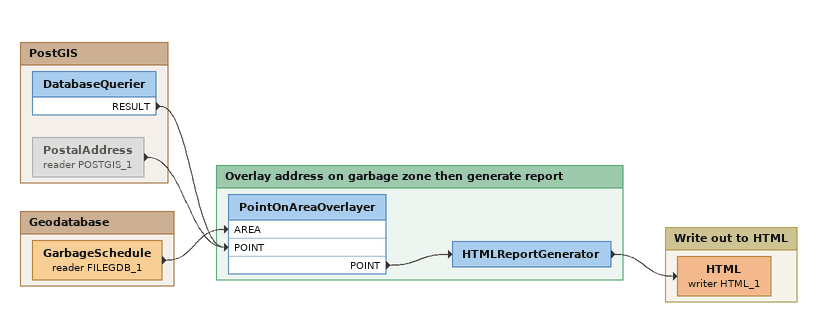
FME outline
Bookmark: PostGIS
DatabaseQuerier
    RESULT -> PointOnAreaOverlayer [POINT]
PostalAddress (reader POSTGIS_1) [off]
    -> PointOnAreaOverlayer [POINT]

Bookmark: Geodatabase
GarbageSchedule (reader FILEGDB_1)
    -> PointOnAreaOverlayer [AREA]

Bookmark: Overlay address on garbage zone then generate report
PointOnAreaOverlayer
    POINT -> HTMLReportGenerator
HTMLReportGenerator
    -> HTML (writer HTML_1)

Bookmark: Write out to HTML
HTML (writer HTML_1)
